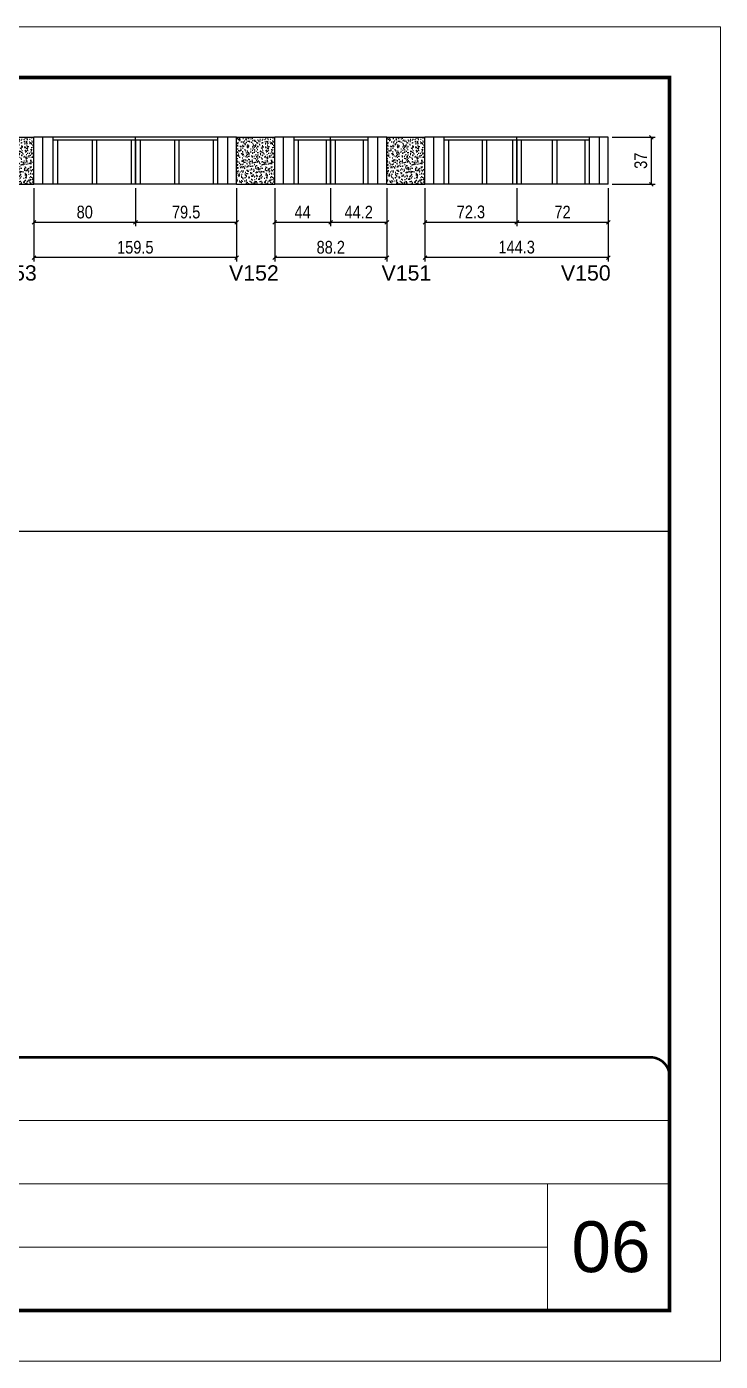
# Model space of a CAD drawing. Extents: x 3309 to 9590, y -2522 to 14608.
# Drawn here: x 5847 to 6393, y 12409 to 13459 of the extents above; entities that cross this region are included whole.
import ezdxf

# ---------------------------------------------------------------- set-up
doc = ezdxf.new("R2010")
doc.units = 0
doc.linetypes.add('CONTINUO', pattern=[0])
doc.linetypes.add('DASHED', pattern=[0.75, 0.5, -0.25])
for name, color, linetype in [('5', 5, 'Continuous'), ('COTA', 241, 'Continuous'), ('Painéis', 200, 'Continuous'), ('SARR_2.2x7', 40, 'Continuous'), ('SARR_3.5x7', 81, 'Continuous')]:
    doc.layers.add(name, color=color, linetype=linetype)
for name, color, linetype, lineweight in [('CARIMBO', 255, 'Continuous', 9), ('Folhas', 255, 'Continuous', 9), ('SARRAFO DE PRESSAO', 251, 'DASHED', 9)]:
    doc.layers.add(name, color=color, linetype=linetype, lineweight=lineweight)
doc.styles.add('ARIAL', font='arial.ttf')
doc.styles.add('COTA TECNICA', font='techl___.ttf', dxfattribs={"height": 10})
doc.styles.get("Standard").update_dxf_attribs({"font": 'arial.ttf'})
doc.dimstyles.new('PAINEL', dxfattribs={"dimtxt": 10, "dimasz": 3, "dimexe": 3, "dimexo": 3, "dimgap": 3, "dimtad": 1, "dimdec": 1, "dimzin": 12, "dimdsep": 46, "dimtxsty": 'COTA TECNICA', "dimblk1": 'OBLIQUE', "dimblk2": 'OBLIQUE', "dimsah": 1, "dimcen": 0.9, "dimclrd": 4, "dimclre": 4, "dimclrt": 240, "dimadec": 1, "dimazin": 3, "dimtfac": 1, "dimtdec": 1, "dimtmove": 0, "dimatfit": 3, "dimfxl": 1, "dimtolj": 1, "dimtzin": 12, "dimarcsym": 0})

# ---------------------------------------------------------------- blocks, each defined once
blk = doc.blocks.new('9999999999')
at = {"color": 30, "linetype": 'CONTINUO'}
for p, q in [((98564.6, 34379.6), (99584, 34379.6)), ((98564.6, 34329.8), (99488, 34329.8)), ((99584, 34329.8), (99488, 34329.8)), ((99488, 34329.8), (99488, 34230.2)), ((98564.6, 34280), (99488, 34280))]:
    blk.add_line(p, q, dxfattribs=at)
at = {"color": 30, "linetype": 'CONTINUO', "const_width": 2}
blk.add_lwpolyline([(99584, 34230.2), (99584, 34414.4, 0.414214), (99569, 34429.4), (98229, 34429.4, 0.414214), (98214, 34414.4), (98214, 34245.2, 0.414214), (98229, 34230.2), (99584, 34230.2)], format="xyb", dxfattribs=at)
at = {"layer": 'Folhas'}
blk.add_lwpolyline([(98139, 34190.2), (99624, 34190.2), (99624, 35240.2), (98139, 35240.2)], close=True, dxfattribs=at)
at = {"layer": 'Folhas', "color": 30, "const_width": 3}
blk.add_lwpolyline([(98214, 34230.2), (99584, 34230.2), (99584, 35200.2), (98214, 35200.2)], close=True, dxfattribs=at)
blk = doc.blocks.new('_Oblique')
at = {"color": 0, "linetype": 'ByBlock', "lineweight": -2}
blk.add_line((-0.5, -0.5), (0.5, 0.5), dxfattribs=at)
blk = doc.blocks.new('*D112')
at = {"layer": 'COTA', "color": 4, "linetype": 'ByBlock', "lineweight": -2, "transparency": 16777216}
for p, q in [((5932.7, 13332.3), (5932.7, 13302.3)), ((6012.2, 13332.3), (6012.2, 13302.3)), ((6012.2, 13305.3), (5932.7, 13305.3))]:
    blk.add_line(p, q, dxfattribs=at)
at = {"layer": 'Defpoints', "color": 0, "linetype": 'ByBlock', "transparency": 16777216}
for p in [(5932.7, 13335.3), (6012.2, 13335.3), (5932.7, 13305.3)]:
    blk.add_point(p, dxfattribs=at)
at = {"layer": 'COTA', "color": 4, "linetype": 'ByBlock', "lineweight": -2, "transparency": 16777216, "xscale": 3, "yscale": 3, "zscale": 3, "rotation": 180}
blk.add_blockref('_Oblique', (5932.7, 13305.3), dxfattribs=at)
at = {"layer": 'COTA', "color": 4, "linetype": 'ByBlock', "lineweight": -2, "transparency": 16777216, "xscale": 3, "yscale": 3, "zscale": 3}
blk.add_blockref('_Oblique', (6012.2, 13305.3), dxfattribs=at)
at = {"layer": 'COTA', "color": 240, "linetype": 'ByBlock', "transparency": 16777216, "insert": (5972.5, 13313.4), "char_height": 10, "attachment_point": 5, "style": 'COTA TECNICA'}
blk.add_mtext('\\A1;79.5', dxfattribs=at)
blk = doc.blocks.new('*D113')
at = {"layer": 'COTA', "color": 4, "linetype": 'ByBlock', "lineweight": -2, "transparency": 16777216}
for p, q in [((5852.7, 13332.3), (5852.7, 13302.3)), ((5932.7, 13332.3), (5932.7, 13302.3)), ((5932.7, 13305.3), (5852.7, 13305.3))]:
    blk.add_line(p, q, dxfattribs=at)
at = {"layer": 'Defpoints', "color": 0, "linetype": 'ByBlock', "transparency": 16777216}
for p in [(5852.7, 13335.3), (5932.7, 13335.3), (5852.7, 13305.3)]:
    blk.add_point(p, dxfattribs=at)
at = {"layer": 'COTA', "color": 4, "linetype": 'ByBlock', "lineweight": -2, "transparency": 16777216, "xscale": 3, "yscale": 3, "zscale": 3, "rotation": 180}
blk.add_blockref('_Oblique', (5852.7, 13305.3), dxfattribs=at)
at = {"layer": 'COTA', "color": 4, "linetype": 'ByBlock', "lineweight": -2, "transparency": 16777216, "xscale": 3, "yscale": 3, "zscale": 3}
blk.add_blockref('_Oblique', (5932.7, 13305.3), dxfattribs=at)
at = {"layer": 'COTA', "color": 240, "linetype": 'ByBlock', "transparency": 16777216, "insert": (5892.7, 13313.4), "char_height": 10, "attachment_point": 5, "style": 'COTA TECNICA'}
blk.add_mtext('\\A1;80', dxfattribs=at)
blk = doc.blocks.new('*D114')
at = {"layer": 'COTA', "color": 4, "linetype": 'ByBlock', "lineweight": -2, "transparency": 16777216}
for p, q in [((5852.7, 13332.3), (5852.7, 13274.6)), ((6012.2, 13332.3), (6012.2, 13274.6)), ((6012.2, 13277.6), (5852.7, 13277.6))]:
    blk.add_line(p, q, dxfattribs=at)
at = {"layer": 'Defpoints', "color": 0, "linetype": 'ByBlock', "transparency": 16777216}
for p in [(5852.7, 13335.3), (6012.2, 13335.3), (5852.7, 13277.6)]:
    blk.add_point(p, dxfattribs=at)
at = {"layer": 'COTA', "color": 4, "linetype": 'ByBlock', "lineweight": -2, "transparency": 16777216, "xscale": 3, "yscale": 3, "zscale": 3, "rotation": 180}
blk.add_blockref('_Oblique', (5852.7, 13277.6), dxfattribs=at)
at = {"layer": 'COTA', "color": 4, "linetype": 'ByBlock', "lineweight": -2, "transparency": 16777216, "xscale": 3, "yscale": 3, "zscale": 3}
blk.add_blockref('_Oblique', (6012.2, 13277.6), dxfattribs=at)
at = {"layer": 'COTA', "color": 240, "linetype": 'ByBlock', "transparency": 16777216, "insert": (5932.5, 13285.7), "char_height": 10, "attachment_point": 5, "style": 'COTA TECNICA'}
blk.add_mtext('\\A1;159.5', dxfattribs=at)
blk = doc.blocks.new('*D115')
at = {"layer": 'COTA', "color": 4, "linetype": 'ByBlock', "lineweight": -2, "transparency": 16777216}
for p, q in [((6086.2, 13332.3), (6086.2, 13302.3)), ((6130.4, 13332.3), (6130.4, 13302.3)), ((6130.4, 13305.3), (6086.2, 13305.3))]:
    blk.add_line(p, q, dxfattribs=at)
at = {"layer": 'Defpoints', "color": 0, "linetype": 'ByBlock', "transparency": 16777216}
for p in [(6086.2, 13335.3), (6130.4, 13335.3), (6086.2, 13305.3)]:
    blk.add_point(p, dxfattribs=at)
at = {"layer": 'COTA', "color": 4, "linetype": 'ByBlock', "lineweight": -2, "transparency": 16777216, "xscale": 3, "yscale": 3, "zscale": 3, "rotation": 180}
blk.add_blockref('_Oblique', (6086.2, 13305.3), dxfattribs=at)
at = {"layer": 'COTA', "color": 4, "linetype": 'ByBlock', "lineweight": -2, "transparency": 16777216, "xscale": 3, "yscale": 3, "zscale": 3}
blk.add_blockref('_Oblique', (6130.4, 13305.3), dxfattribs=at)
at = {"layer": 'COTA', "color": 240, "linetype": 'ByBlock', "transparency": 16777216, "insert": (6108.3, 13313.4), "char_height": 10, "attachment_point": 5, "style": 'COTA TECNICA'}
blk.add_mtext('\\A1;44.2', dxfattribs=at)
blk = doc.blocks.new('*D116')
at = {"layer": 'COTA', "color": 4, "linetype": 'ByBlock', "lineweight": -2, "transparency": 16777216}
for p, q in [((6042.2, 13332.3), (6042.2, 13302.3)), ((6086.2, 13332.3), (6086.2, 13302.3)), ((6086.2, 13305.3), (6042.2, 13305.3))]:
    blk.add_line(p, q, dxfattribs=at)
at = {"layer": 'Defpoints', "color": 0, "linetype": 'ByBlock', "transparency": 16777216}
for p in [(6042.2, 13335.3), (6086.2, 13335.3), (6042.2, 13305.3)]:
    blk.add_point(p, dxfattribs=at)
at = {"layer": 'COTA', "color": 4, "linetype": 'ByBlock', "lineweight": -2, "transparency": 16777216, "xscale": 3, "yscale": 3, "zscale": 3, "rotation": 180}
blk.add_blockref('_Oblique', (6042.2, 13305.3), dxfattribs=at)
at = {"layer": 'COTA', "color": 4, "linetype": 'ByBlock', "lineweight": -2, "transparency": 16777216, "xscale": 3, "yscale": 3, "zscale": 3}
blk.add_blockref('_Oblique', (6086.2, 13305.3), dxfattribs=at)
at = {"layer": 'COTA', "color": 240, "linetype": 'ByBlock', "transparency": 16777216, "insert": (6064.2, 13313.4), "char_height": 10, "attachment_point": 5, "style": 'COTA TECNICA'}
blk.add_mtext('\\A1;44', dxfattribs=at)
blk = doc.blocks.new('*D117')
at = {"layer": 'COTA', "color": 4, "linetype": 'ByBlock', "lineweight": -2, "transparency": 16777216}
for p, q in [((6042.2, 13332.3), (6042.2, 13274.6)), ((6130.4, 13332.3), (6130.4, 13274.6)), ((6130.4, 13277.6), (6042.2, 13277.6))]:
    blk.add_line(p, q, dxfattribs=at)
at = {"layer": 'Defpoints', "color": 0, "linetype": 'ByBlock', "transparency": 16777216}
for p in [(6042.2, 13335.3), (6130.4, 13335.3), (6042.2, 13277.6)]:
    blk.add_point(p, dxfattribs=at)
at = {"layer": 'COTA', "color": 4, "linetype": 'ByBlock', "lineweight": -2, "transparency": 16777216, "xscale": 3, "yscale": 3, "zscale": 3, "rotation": 180}
blk.add_blockref('_Oblique', (6042.2, 13277.6), dxfattribs=at)
at = {"layer": 'COTA', "color": 4, "linetype": 'ByBlock', "lineweight": -2, "transparency": 16777216, "xscale": 3, "yscale": 3, "zscale": 3}
blk.add_blockref('_Oblique', (6130.4, 13277.6), dxfattribs=at)
at = {"layer": 'COTA', "color": 240, "linetype": 'ByBlock', "transparency": 16777216, "insert": (6086.3, 13285.7), "char_height": 10, "attachment_point": 5, "style": 'COTA TECNICA'}
blk.add_mtext('\\A1;88.2', dxfattribs=at)
blk = doc.blocks.new('*D118')
at = {"layer": 'COTA', "color": 4, "linetype": 'ByBlock', "lineweight": -2, "transparency": 16777216}
for p, q in [((6232.7, 13332.3), (6232.7, 13302.3)), ((6304.7, 13332.3), (6304.7, 13302.3)), ((6304.7, 13305.3), (6232.7, 13305.3))]:
    blk.add_line(p, q, dxfattribs=at)
at = {"layer": 'Defpoints', "color": 0, "linetype": 'ByBlock', "transparency": 16777216}
for p in [(6232.7, 13335.3), (6304.7, 13335.3), (6232.7, 13305.3)]:
    blk.add_point(p, dxfattribs=at)
at = {"layer": 'COTA', "color": 4, "linetype": 'ByBlock', "lineweight": -2, "transparency": 16777216, "xscale": 3, "yscale": 3, "zscale": 3, "rotation": 180}
blk.add_blockref('_Oblique', (6232.7, 13305.3), dxfattribs=at)
at = {"layer": 'COTA', "color": 4, "linetype": 'ByBlock', "lineweight": -2, "transparency": 16777216, "xscale": 3, "yscale": 3, "zscale": 3}
blk.add_blockref('_Oblique', (6304.7, 13305.3), dxfattribs=at)
at = {"layer": 'COTA', "color": 240, "linetype": 'ByBlock', "transparency": 16777216, "insert": (6268.7, 13313.4), "char_height": 10, "attachment_point": 5, "style": 'COTA TECNICA'}
blk.add_mtext('\\A1;72', dxfattribs=at)
blk = doc.blocks.new('*D119')
at = {"layer": 'COTA', "color": 4, "linetype": 'ByBlock', "lineweight": -2, "transparency": 16777216}
for p, q in [((6160.4, 13332.3), (6160.4, 13302.3)), ((6232.7, 13332.3), (6232.7, 13302.3)), ((6232.7, 13305.3), (6160.4, 13305.3))]:
    blk.add_line(p, q, dxfattribs=at)
at = {"layer": 'Defpoints', "color": 0, "linetype": 'ByBlock', "transparency": 16777216}
for p in [(6160.4, 13335.3), (6232.7, 13335.3), (6160.4, 13305.3)]:
    blk.add_point(p, dxfattribs=at)
at = {"layer": 'COTA', "color": 4, "linetype": 'ByBlock', "lineweight": -2, "transparency": 16777216, "xscale": 3, "yscale": 3, "zscale": 3, "rotation": 180}
blk.add_blockref('_Oblique', (6160.4, 13305.3), dxfattribs=at)
at = {"layer": 'COTA', "color": 4, "linetype": 'ByBlock', "lineweight": -2, "transparency": 16777216, "xscale": 3, "yscale": 3, "zscale": 3}
blk.add_blockref('_Oblique', (6232.7, 13305.3), dxfattribs=at)
at = {"layer": 'COTA', "color": 240, "linetype": 'ByBlock', "transparency": 16777216, "insert": (6196.6, 13313.5), "char_height": 10, "attachment_point": 5, "style": 'COTA TECNICA'}
blk.add_mtext('\\A1;72.3', dxfattribs=at)
blk = doc.blocks.new('*D120')
at = {"layer": 'COTA', "color": 4, "linetype": 'ByBlock', "lineweight": -2, "transparency": 16777216}
for p, q in [((6160.4, 13332.3), (6160.4, 13274.6)), ((6304.7, 13332.3), (6304.7, 13274.6)), ((6304.7, 13277.6), (6160.4, 13277.6))]:
    blk.add_line(p, q, dxfattribs=at)
at = {"layer": 'Defpoints', "color": 0, "linetype": 'ByBlock', "transparency": 16777216}
for p in [(6160.4, 13335.3), (6304.7, 13335.3), (6160.4, 13277.6)]:
    blk.add_point(p, dxfattribs=at)
at = {"layer": 'COTA', "color": 4, "linetype": 'ByBlock', "lineweight": -2, "transparency": 16777216, "xscale": 3, "yscale": 3, "zscale": 3, "rotation": 180}
blk.add_blockref('_Oblique', (6160.4, 13277.6), dxfattribs=at)
at = {"layer": 'COTA', "color": 4, "linetype": 'ByBlock', "lineweight": -2, "transparency": 16777216, "xscale": 3, "yscale": 3, "zscale": 3}
blk.add_blockref('_Oblique', (6304.7, 13277.6), dxfattribs=at)
at = {"layer": 'COTA', "color": 240, "linetype": 'ByBlock', "transparency": 16777216, "insert": (6232.6, 13285.8), "char_height": 10, "attachment_point": 5, "style": 'COTA TECNICA'}
blk.add_mtext('\\A1;144.3', dxfattribs=at)
blk = doc.blocks.new('*D121')
at = {"layer": 'COTA', "color": 4, "lineweight": -2, "transparency": 16777216}
for p, q in [((6307.7, 13372.3), (6341.6, 13372.3)), ((6338.6, 13335.3), (6338.6, 13372.3)), ((6307.7, 13335.3), (6341.6, 13335.3))]:
    blk.add_line(p, q, dxfattribs=at)
at = {"layer": 'Defpoints', "color": 0, "transparency": 16777216}
for p in [(6304.7, 13372.3), (6338.6, 13372.3), (6304.7, 13335.3)]:
    blk.add_point(p, dxfattribs=at)
at = {"layer": 'COTA', "color": 4, "lineweight": -2, "transparency": 16777216, "xscale": 3, "yscale": 3, "zscale": 3}
for p, rotation in [((6338.6, 13372.3), 90), ((6338.6, 13335.3), 270)]:
    blk.add_blockref('_Oblique', p, dxfattribs=dict(at, rotation=rotation))
at = {"layer": 'COTA', "color": 240, "transparency": 16777216, "insert": (6330.3, 13353.8), "char_height": 10, "attachment_point": 5, "rotation": 90, "style": 'COTA TECNICA'}
blk.add_mtext('\\A1;37', dxfattribs=at)

msp = doc.modelspace()

# ---------------------------------------------------------------- hatches: boundary and pattern name
at = {"layer": 'COTA'}
h = msp.add_hatch(dxfattribs=at)
h.set_pattern_fill('AR-CONC', color=256, scale=0.03)
h.set_pattern_definition([(50, (348.6, 0), (5.4655401, -0.4781726), [0.5715, -6.2865]), (355, (348.6, 0), (-1.0573026, 5.7317054), [0.4572, -5.0292175]), (100.451445, (349.0555, -0.04), (4.4082374, 5.2535326), [0.4857003, -5.3427073]), (46.1842, (348.6, 1.524), (8.1323712, -1.2612698), [0.85725, -9.42975]), (96.63556, (349.278, 1.419), (7.122124, 7.4227837), [0.7285507, -8.0140682]), (351.18415, (348.6, 1.524), (7.122124, 7.4227837), [0.685799, -7.543792]), (21, (349.362, 1.143), (4.5484317, -3.067956), [0.5715, -6.2865]), (326, (349.362, 1.143), (1.8540609, 5.525639), [0.4572, -5.0292]), (71.451445, (349.741, 0.8873), (6.4024926, 2.457683), [0.4857003, -5.3426981]), (37.5, (348.6, 0), (0.0926581, 2.53665117), [0, -4.96824, 0, -5.1054, 0, -5.04825]), (7.5, (348.6, 0), (2.0045899, 3.00541724), [0, -2.91084, 0, -4.85394, 0, -1.92405]), (327.5, (346.9007, 0), (4.06771786, -0.17186232), [0, -1.905, 0, -5.9436, 0, -7.8867]), (317.5, (346.1387, 0), (4.4438754, 0.7627947), [0, -2.4765, 0, -3.94716, 0, -5.6007])])
h.paths.add_polyline_path([(5852.72, 13372.29), (5822.72, 13372.29), (5822.72, 13335.29), (5852.72, 13335.29)])
h = msp.add_hatch(dxfattribs=at)
h.set_pattern_fill('AR-CONC', color=256, scale=0.03)
h.set_pattern_definition([(50, (538.1, 0), (5.4655401, -0.4781726), [0.5715, -6.2865]), (355, (538.1, 0), (-1.0573026, 5.7317054), [0.4572, -5.0292175]), (100.451445, (538.5555, -0.04), (4.4082374, 5.2535326), [0.4857003, -5.3427073]), (46.1842, (538.1, 1.524), (8.1323712, -1.2612698), [0.85725, -9.42975]), (96.63556, (538.778, 1.419), (7.122124, 7.4227837), [0.7285507, -8.0140682]), (351.18415, (538.1, 1.524), (7.122124, 7.4227837), [0.685799, -7.543792]), (21, (538.862, 1.143), (4.5484317, -3.067956), [0.5715, -6.2865]), (326, (538.862, 1.143), (1.8540609, 5.525639), [0.4572, -5.0292]), (71.451445, (539.241, 0.8873), (6.4024926, 2.457683), [0.4857003, -5.3426981]), (37.5, (538.1, 0), (0.0926581, 2.53665117), [0, -4.96824, 0, -5.1054, 0, -5.04825]), (7.5, (538.1, 0), (2.0045899, 3.00541724), [0, -2.91084, 0, -4.85394, 0, -1.92405]), (327.5, (536.4007, 0), (4.06771786, -0.17186232), [0, -1.905, 0, -5.9436, 0, -7.8867]), (317.5, (535.6387, 0), (4.4438754, 0.7627947), [0, -2.4765, 0, -3.94716, 0, -5.6007])])
h.paths.add_polyline_path([(6042.22, 13372.29), (6012.22, 13372.29), (6012.22, 13335.29), (6042.22, 13335.29)])
h = msp.add_hatch(dxfattribs=at)
h.set_pattern_fill('AR-CONC', color=256, scale=0.03)
h.set_pattern_definition([(50, (656.3, 2e-11), (5.4655401, -0.4781726), [0.5715, -6.2865]), (355, (656.3, 2e-11), (-1.0573026, 5.7317054), [0.4572, -5.0292175]), (100.451445, (656.7555, -0.04), (4.4082374, 5.2535326), [0.4857003, -5.3427073]), (46.1842, (656.3, 1.524), (8.1323712, -1.2612698), [0.85725, -9.42975]), (96.63556, (656.978, 1.419), (7.122124, 7.4227837), [0.7285507, -8.0140682]), (351.18415, (656.3, 1.524), (7.122124, 7.4227837), [0.685799, -7.543792]), (21, (657.062, 1.143), (4.5484317, -3.067956), [0.5715, -6.2865]), (326, (657.062, 1.143), (1.8540609, 5.525639), [0.4572, -5.0292]), (71.451445, (657.441, 0.8873), (6.4024926, 2.457683), [0.4857003, -5.3426981]), (37.5, (656.3, 2e-11), (0.0926581, 2.53665117), [0, -4.96824, 0, -5.1054, 0, -5.04825]), (7.5, (656.3, 2e-11), (2.0045899, 3.00541724), [0, -2.91084, 0, -4.85394, 0, -1.92405]), (327.5, (654.6007, 2e-11), (4.06771786, -0.17186232), [0, -1.905, 0, -5.9436, 0, -7.8867]), (317.5, (653.8387, 2e-11), (4.4438754, 0.7627947), [0, -2.4765, 0, -3.94716, 0, -5.6007])])
h.paths.add_polyline_path([(6160.42, 13372.29), (6130.42, 13372.29), (6130.42, 13335.29), (6160.42, 13335.29)])

# ---------------------------------------------------------------- linework, layer by layer
for p, q in [((5822.72, 13372.29), (5852.72, 13372.29)), ((6012.22, 13372.29), (6042.22, 13372.29)), ((6130.42, 13372.29), (6160.42, 13372.29)), ((5822.72, 13335.29), (5852.72, 13335.29)), ((6012.22, 13335.29), (6042.22, 13335.29)), ((6130.42, 13335.29), (6160.42, 13335.29)), ((4982.87, 13062.3), (6352.87, 13062.3))]:
    msp.add_line(p, q, dxfattribs=at)
at = {"layer": 'Painéis', "linetype": 'ByBlock'}
for p, q in [((6012.22, 13372.29), (5852.72, 13372.29)), ((5852.72, 13335.29), (5852.72, 13372.29)), ((5932.72, 13335.29), (5932.72, 13372.29)), ((6012.22, 13335.29), (6012.22, 13372.29)), ((6130.42, 13372.29), (6042.22, 13372.29)), ((6042.22, 13335.29), (6042.22, 13372.29)), ((6086.22, 13335.29), (6086.22, 13372.29)), ((6130.42, 13335.29), (6130.42, 13372.29)), ((6304.72, 13372.29), (6160.42, 13372.29)), ((6160.42, 13335.29), (6160.42, 13372.29)), ((6232.72, 13335.29), (6232.72, 13372.29)), ((6304.72, 13335.29), (6304.72, 13372.29)), ((6012.22, 13335.29), (5852.72, 13335.29)), ((6130.42, 13335.29), (6042.22, 13335.29)), ((6304.72, 13335.29), (6160.42, 13335.29))]:
    msp.add_line(p, q, dxfattribs=at)
at = {"layer": 'SARR_2.2x7', "linetype": 'Continuous'}
for p, q in [((5859.72, 13335.29), (5859.72, 13372.29)), ((5932.72, 13370.09), (5867.72, 13370.09)), ((5997.22, 13370.09), (5932.72, 13370.09)), ((6005.22, 13335.29), (6005.22, 13372.29)), ((6049.22, 13335.29), (6049.22, 13372.29)), ((6086.22, 13370.09), (6057.22, 13370.09)), ((6115.42, 13370.09), (6086.22, 13370.09)), ((6123.42, 13335.29), (6123.42, 13372.29)), ((6167.42, 13335.29), (6167.42, 13372.29)), ((6232.72, 13370.09), (6175.42, 13370.09)), ((6289.72, 13370.09), (6232.72, 13370.09)), ((6297.72, 13335.29), (6297.72, 13372.29))]:
    msp.add_line(p, q, dxfattribs=at)
at = {"layer": 'SARR_3.5x7'}
for p, q in [((5867.72, 13372.29), (5867.72, 13335.29)), ((5871.22, 13370.09), (5871.22, 13335.29)), ((5898.43, 13370.09), (5898.43, 13335.29)), ((5901.93, 13370.09), (5901.93, 13335.29)), ((5929.22, 13370.09), (5929.22, 13335.29)), ((5932.72, 13370.09), (5932.72, 13335.29)), ((5936.22, 13370.09), (5936.22, 13335.29)), ((5963.29, 13370.09), (5963.29, 13335.29)), ((5966.79, 13370.09), (5966.79, 13335.29)), ((5993.72, 13370.09), (5993.72, 13335.29)), ((5997.22, 13372.29), (5997.22, 13335.29)), ((6057.22, 13372.29), (6057.22, 13335.29)), ((6060.72, 13370.09), (6060.72, 13335.29)), ((6082.72, 13370.09), (6082.72, 13335.29)), ((6086.22, 13370.09), (6086.22, 13335.29)), ((6089.72, 13370.09), (6089.72, 13335.29)), ((6111.92, 13370.09), (6111.92, 13335.29)), ((6115.42, 13372.29), (6115.42, 13335.29)), ((6175.42, 13372.29), (6175.42, 13335.29)), ((6178.92, 13370.09), (6178.92, 13335.29)), ((6205.33, 13370.09), (6205.33, 13335.29)), ((6208.83, 13370.09), (6208.83, 13335.29)), ((6229.22, 13370.09), (6229.22, 13335.29)), ((6232.72, 13370.09), (6232.72, 13335.29)), ((6236.22, 13370.09), (6236.22, 13335.29)), ((6260.67, 13370.09), (6260.67, 13335.29)), ((6264.17, 13370.09), (6264.17, 13335.29)), ((6286.22, 13370.09), (6286.22, 13335.29)), ((6289.72, 13372.29), (6289.72, 13335.29))]:
    msp.add_line(p, q, dxfattribs=at)

# ---------------------------------------------------------------- block references
at = {"layer": 'SARRAFO DE PRESSAO', "color": 6, "linetype": 'ByBlock'}
msp.add_blockref('9999999999', (-93231.11, -21780.92), dxfattribs=at)

# ---------------------------------------------------------------- texts
at = {"layer": '5', "linetype": 'Continuous'}
for s, p in [('V153', (5815.81, 13259.56)), ('V152', (6006.25, 13259.56)), ('V151', (6126.27, 13259.56)), ('V150', (6267.44, 13259.56))]:
    msp.add_text(s, height=12, rotation=0.00004, dxfattribs=at).set_placement(p)
at = {"layer": 'CARIMBO', "style": 'ARIAL'}
msp.add_text('06', height=40, dxfattribs=at).set_placement((6275.73, 12479.43))

# ---------------------------------------------------------------- dimensions: what is measured, and where the dimension line sits
at = {"layer": 'COTA'}
dim = msp.add_linear_dim(base=(6338.55, 13372.29), p1=(6304.72, 13335.29), p2=(6304.72, 13372.29), angle=90, dimstyle='PAINEL', dxfattribs=at)
dim.commit()
dim.dimension.update_dxf_attribs({"geometry": '*D121', "text_midpoint": (6330.33, 13353.79)})
at = {"layer": 'COTA', "linetype": 'ByBlock'}
for base, p1, p2, picture, middle in [((5852.72, 13305.28), (5932.72, 13335.29), (5852.72, 13335.29), '*D113', (5892.72, 13313.41)), ((6042.22, 13305.28), (6086.22, 13335.29), (6042.22, 13335.29), '*D116', (6064.22, 13313.35)), ((6160.42, 13305.28), (6232.72, 13335.29), (6160.42, 13335.29), '*D119', (6196.57, 13313.5))]:
    dim = msp.add_linear_dim(base=base, p1=p1, p2=p2, angle=180, dimstyle='PAINEL', override={"dimtmove": 1}, dxfattribs=at)
    dim.commit()
    dim.dimension.update_dxf_attribs({"geometry": picture, "text_midpoint": middle})
for base, p1, p2, picture, middle in [((5852.72, 13277.57), (6012.22, 13335.29), (5852.72, 13335.29), '*D114', (5932.47, 13285.71)), ((5932.72, 13305.28), (6012.22, 13335.29), (5932.72, 13335.29), '*D112', (5972.47, 13313.42)), ((6042.22, 13277.57), (6130.42, 13335.29), (6042.22, 13335.29), '*D117', (6086.32, 13285.67)), ((6086.22, 13305.28), (6130.42, 13335.29), (6086.22, 13335.29), '*D115', (6108.32, 13313.35)), ((6160.42, 13277.57), (6304.72, 13335.29), (6160.42, 13335.29), '*D120', (6232.57, 13285.79)), ((6232.72, 13305.28), (6304.72, 13335.29), (6232.72, 13335.29), '*D118', (6268.72, 13313.35))]:
    dim = msp.add_linear_dim(base=base, p1=p1, p2=p2, angle=180, dimstyle='PAINEL', dxfattribs=at)
    dim.commit()
    dim.dimension.update_dxf_attribs({"geometry": picture, "text_midpoint": middle})

doc.saveas('drawing.dxf')
